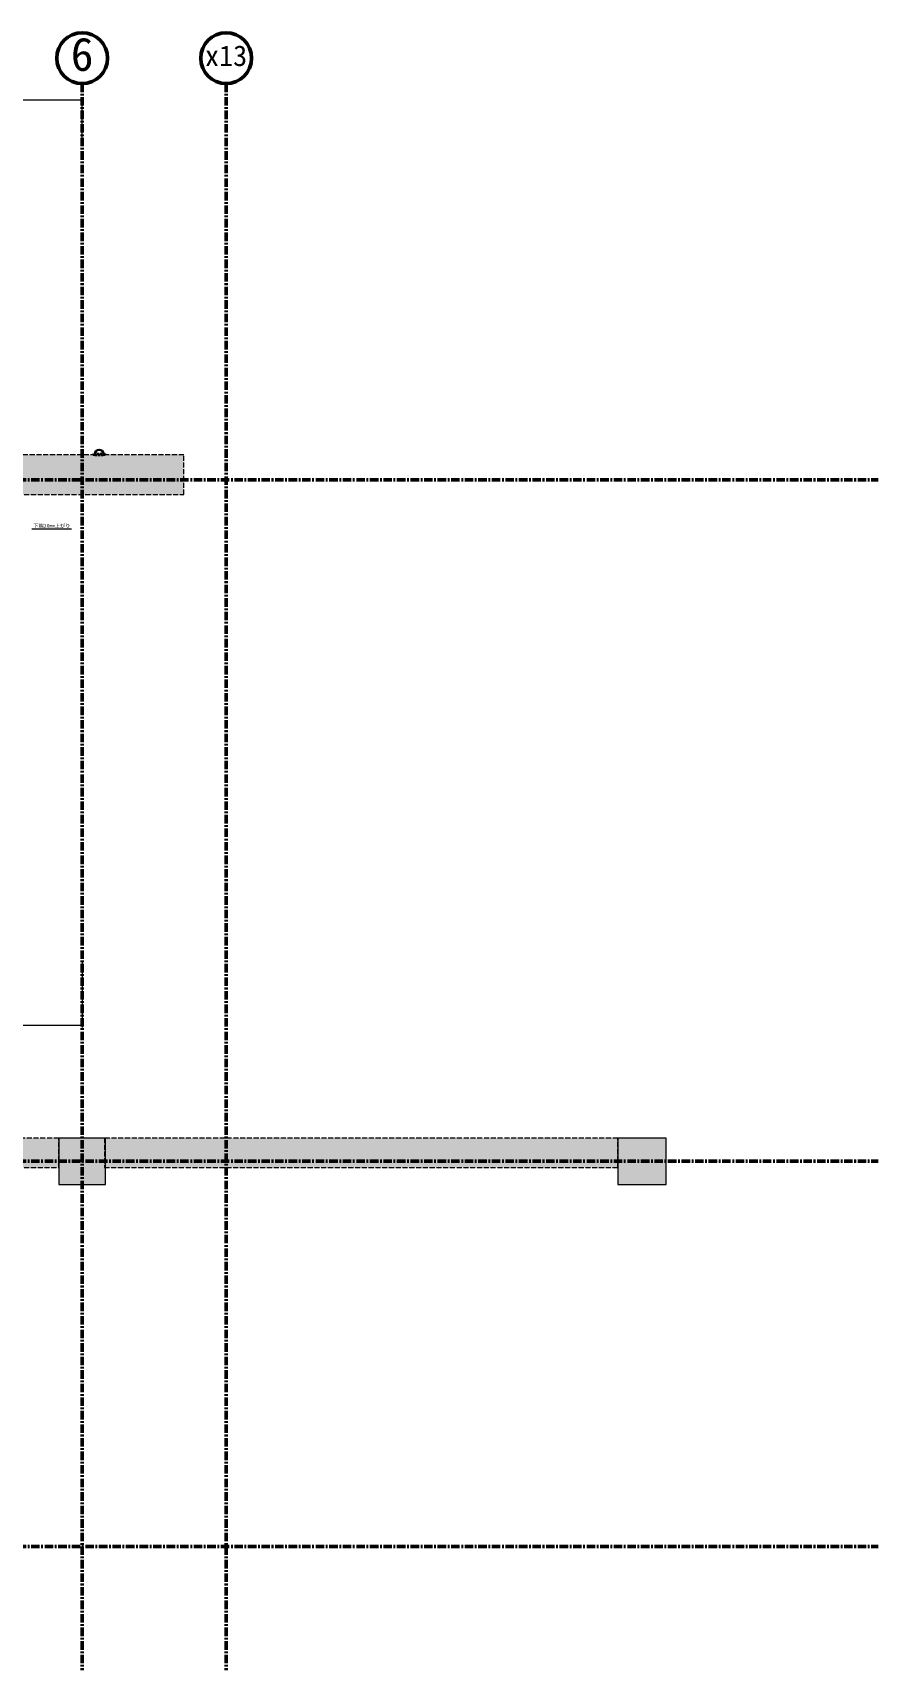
# Model space of a CAD drawing. Units: millimetres at full size, sheet at 1:20. Extents: x -22133 to 21270, y -10253 to 9090.
# Drawn here: x 11286 to 21270, y -10253 to 9090 of the extents above; entities that cross this region are included whole.
import ezdxf
from ezdxf.enums import TextEntityAlignment as Align

# ---------------------------------------------------------------- set-up
doc = ezdxf.new("R2010")
doc.units = ezdxf.units.MM
doc.header["$LTSCALE"] = 20
doc.header["$PDMODE"] = 32
doc.header["$PDSIZE"] = 10
for name, pattern in [('CHAIN1', [8, 5, -1, 1, -1]), ('DASHED1', [1.8, 1.2, -0.6]), ('DASHED3', [4, 3, -1])]:
    doc.linetypes.add(name, pattern=pattern)
for name, color, linetype, lineweight in [('0-1_階なし_梁', 9, 'DASHED3', 15), ('4-0_無題1', 134, 'Continuous', 50), ('4-1_階なし_柱', 9, 'Continuous', 15), ('4-2_無題3', 7, 'Continuous', 15), ('4-5_寸法', 2, 'Continuous', 30), ('6-1_ダクト－ＥＡ・角ダクト：排気', 7, 'Continuous', 15), ('8-0_無題1', 7, 'Continuous', 15)]:
    doc.layers.add(name, color=color, linetype=linetype, lineweight=lineweight)
doc.styles.add('ＭＳ ゴシック', font='')
doc.styles.get('ＭＳ ゴシック').set_extended_font_data('MS Gothic')

msp = doc.modelspace()

# ---------------------------------------------------------------- linework, layer by layer
at = {"layer": '0-1_階なし_梁', "color": 7}
for points in [[(-11855.3, 3634.25), (13069.7, 3634.25), (13069.7, 4104.25), (-11855.3, 4104.25)], [(-11855.3, 3634.25), (13069.7, 3634.25), (13069.7, 4104.25), (-11855.3, 4104.25)], [(6144.7, -4315.75), (11594.7, -4315.75), (11594.7, -3965.75), (6144.7, -3965.75)], [(6144.7, -4315.75), (11594.7, -4315.75), (11594.7, -3965.75), (6144.7, -3965.75)], [(12132, -4315.75), (18194.7, -4315.75), (18194.7, -3965.75), (12132, -3965.75)], [(12132, -4315.75), (18194.7, -4315.75), (18194.7, -3965.75), (12132, -3965.75)]]:
    msp.add_lwpolyline(points, close=True, dxfattribs=at)
at = {"layer": '0-1_階なし_梁'}
for points in [[(-11855.3, 4104.25), (13069.7, 3634.25), (13069.7, 4104.25)], [(-11855.3, 4104.25), (-11855.3, 3634.25), (13069.7, 3634.25)], [(6144.7, -3965.75), (11594.7, -4315.75), (11594.7, -3965.75)], [(6144.7, -3965.75), (6144.7, -4315.75), (11594.7, -4315.75)], [(12132, -3965.75), (18194.7, -4315.75), (18194.7, -3965.75)], [(12132, -3965.75), (12132, -4315.75), (18194.7, -4315.75)]]:
    msp.add_solid(points, dxfattribs=at)
at = {"layer": '4-0_無題1', "linetype": 'CHAIN1'}
for p, q in [((11869.7, 8490.14), (11869.7, -10252.91)), ((13569.7, 8490.14), (13569.7, -10252.91)), ((-21532.86, 3809.25), (21269.7, 3809.25)), ((-21532.86, -4240.75), (21269.7, -4240.75)), ((-21532.86, -8790.75), (21269.7, -8790.75))]:
    msp.add_line(p, q, dxfattribs=at)
at = {"layer": '4-0_無題1'}
for centre in [(11869.7, 8790.14), (13569.7, 8790.14)]:
    msp.add_circle(centre, 300, dxfattribs=at)
at = {"layer": '4-1_階なし_柱', "color": 7}
for points in [[(11594.7, -4515.75), (12144.7, -4515.75), (12144.7, -3965.75), (11594.7, -3965.75)], [(11594.7, -4515.75), (12144.7, -4515.75), (12144.7, -3965.75), (11594.7, -3965.75)], [(18194.7, -4515.75), (18764.7, -4515.75), (18764.7, -3965.75), (18194.7, -3965.75)], [(18194.7, -4515.75), (18764.7, -4515.75), (18764.7, -3965.75), (18194.7, -3965.75)]]:
    msp.add_lwpolyline(points, close=True, dxfattribs=at)
at = {"layer": '4-1_階なし_柱'}
for points in [[(11594.7, -3965.75), (12144.7, -4515.75), (12144.7, -3965.75)], [(11594.7, -3965.75), (11594.7, -4515.75), (12144.7, -4515.75)], [(18194.7, -3965.75), (18764.7, -4515.75), (18764.7, -3965.75)], [(18194.7, -3965.75), (18194.7, -4515.75), (18764.7, -4515.75)]]:
    msp.add_solid(points, dxfattribs=at)
at = {"layer": '4-2_無題3'}
for p, q in [((11869.7, 7797.55), (11869.7, 8327.27)), ((5869.7, 8297.27), (11869.7, 8297.27))]:
    msp.add_line(p, q, dxfattribs=at)
msp.add_point((11869.7, 8297.27), dxfattribs=at)
at = {"layer": '4-5_寸法', "linetype": 'DASHED1'}
msp.add_line((12019.7, 4104.25), (12119.7, 4104.25), dxfattribs=at)
msp.add_lwpolyline([(12139.7, 4114.25), (11999.7, 4114.25), (11999.7, 4104.25), (12019.7, 4104.25), (12019.7, 4099.25), (12119.7, 4099.25), (12119.7, 4104.25), (12139.7, 4104.25)], close=True, dxfattribs=at)
at = {"layer": '4-5_寸法'}
msp.add_arc((12069.7, 4114.25), 50, 0, 180, dxfattribs=at)
at = {"layer": '6-1_ダクト－ＥＡ・角ダクト：排気'}
for p, q in [((11869.7, -1886.18), (11869.7, -2661.93)), ((10265.94, -2631.93), (11869.7, -2631.93))]:
    msp.add_line(p, q, dxfattribs=at)
msp.add_point((11869.7, -2631.93), dxfattribs=at)
at = {"layer": '8-0_無題1'}
msp.add_line((11277.15, 3229.98), (11742.15, 3229.98), dxfattribs=at)

# ---------------------------------------------------------------- texts
at = {"layer": '4-0_無題1', "style": 'ＭＳ ゴシック'}
for s, height, p in [('6', 393.4, (11735.53, 8521.81)), ('x13', 244, (13320.08, 8623.73))]:
    msp.add_text(s, height=height, dxfattribs=at).set_placement(p, align=Align.BOTTOM_LEFT)
at = {"layer": '8-0_無題1', "style": 'ＭＳ ゴシック'}
msp.add_text('下端20㎜上がり', height=43.99, dxfattribs=at).set_placement((11292.15, 3229.98), align=Align.BOTTOM_LEFT)

doc.saveas('drawing.dxf')
